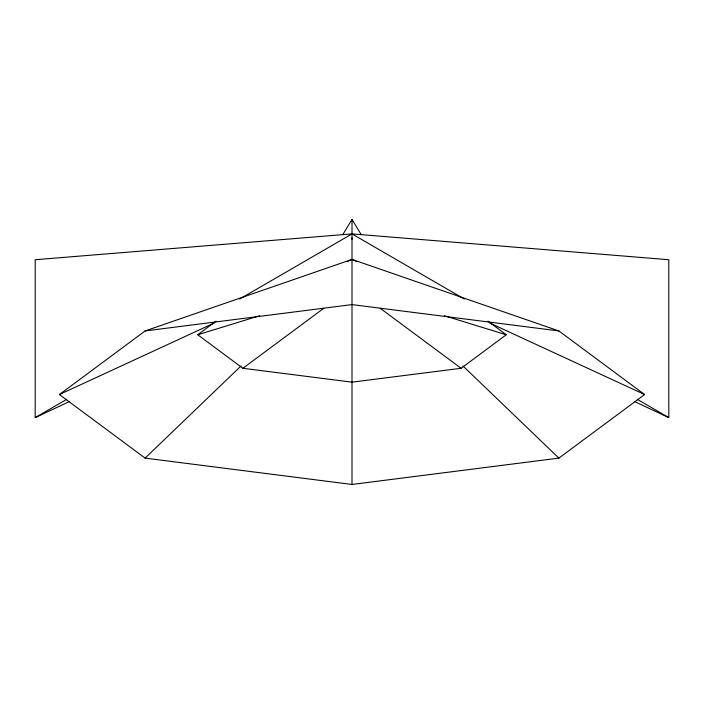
<?xml version="1.0" encoding="UTF-8"?>
<svg xmlns="http://www.w3.org/2000/svg" width="704" height="704" viewBox="0 0 704 704"><rect width="100%" height="100%" fill="white"/><g stroke="black" fill="none" stroke-linecap="round" stroke-linejoin="round"><path stroke-width="1.06" d="M352 484.458L145.112 458.119L59.418 394.53L145.112 330.942L352 259.406L558.888 330.942L644.582 394.53L558.888 458.119L352 484.458L352 382.36M145.112 330.942L352 304.603L352.009 237.934M352.018 233.605L352.018 219.542L342.848 234.502M145.112 458.119L241.023 365.992M488.013 321.218L506.264 334.761L461.085 368.28L352 382.166L242.915 368.28L197.736 334.761L215.987 321.218M242.915 368.28L323.849 308.229M635.034 401.799L668.8 417.613L668.8 259.723L352 233.895L35.2 259.723L35.2 417.613L66.598 399.406M239.738 298.989L352 233.895L464.262 298.989M35.2 417.613L68.966 401.799M59.418 394.53L214.192 323.048M347.01 261.712L352 259.406L356.99 261.712M197.736 334.761L259.653 315.726M352 304.603L558.888 330.942M444.347 315.726L506.264 334.761M489.808 323.048L644.582 394.53M637.402 399.406L668.8 417.613M380.151 308.229L461.085 368.28M462.977 365.992L558.888 458.119M352.018 219.542L361.161 234.52M352 233.895L352 239.254M352 304.788L352 382.166"/></g></svg>
